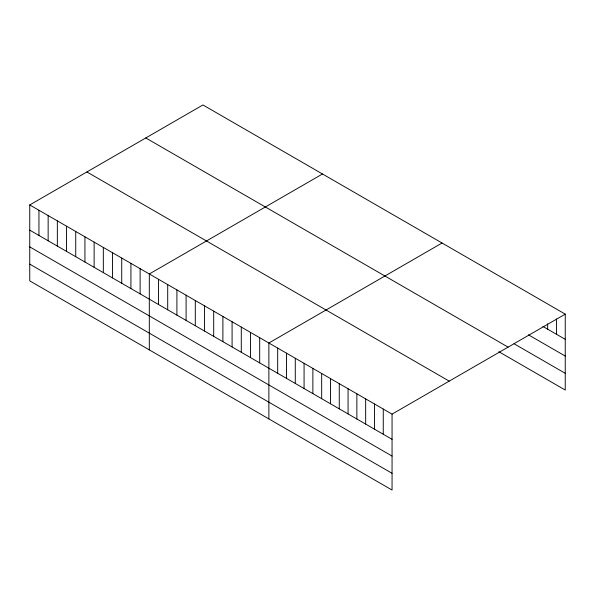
<?xml version="1.0" encoding="UTF-8"?>
<svg xmlns="http://www.w3.org/2000/svg" width="595" height="595" viewBox="0 0 595 595"><rect width="100%" height="100%" fill="white"/><g stroke="black" fill="none" stroke-linecap="round" stroke-linejoin="round"><path stroke-width="0.89" d="M29.75 204.948L392.06 414.127L392.06 490.042L29.75 280.862L29.75 204.948L202.94 104.958L565.25 314.138L565.25 390.052L498.855 351.727M322.497 173.985L149.315 273.975L149.315 349.89M442.063 243.013L268.88 343.003L268.88 418.925M392.06 414.127L565.25 314.138M542.856 326.41L565.25 339.336M528.457 334.829L565.25 356.078M514.058 343.761L565.25 373.318M145.782 137.951L508.1 347.13M86.9 171.948L449.218 381.127M29.75 230.146L392.06 439.326M29.75 246.88L392.06 456.068M29.75 264.128L392.06 473.308M556.451 318.957L556.451 334.256M547.653 323.777L547.653 329.176M383.262 409.048L383.262 434.246M374.463 403.96L374.463 429.166M365.665 398.881L365.665 424.086M356.866 393.801L356.866 419.006M348.068 388.721L348.068 413.927M339.269 383.641L339.269 408.847M330.47 378.561L330.47 403.767M321.672 373.482L321.672 398.687M312.873 368.402L312.873 393.607M304.075 363.322L304.075 388.528M295.276 358.242L295.276 383.448M286.478 353.162L286.478 378.368M277.679 348.082L277.679 373.288M259.68 337.692L259.68 362.898M250.48 332.382L250.48 357.588M241.287 327.072L241.287 352.277M232.087 321.761L232.087 346.967M222.894 316.451L222.894 341.656M213.694 311.14L213.694 336.346M204.494 305.83L204.494 331.036M195.301 300.52L195.301 325.725M186.101 295.217L186.101 320.415M176.908 289.906L176.908 315.105M167.708 284.596L167.708 309.794M158.508 279.286L158.508 304.484M140.115 268.665L140.115 293.87M130.922 263.354L130.922 288.56M121.722 258.044L121.722 283.25M112.522 252.734L112.522 277.939M103.329 247.423L103.329 272.629M94.129 242.113L94.129 267.319M84.936 236.803L84.936 262.008M75.736 231.492L75.736 256.698M66.536 226.182L66.536 251.388M57.343 220.871L57.343 246.077M48.143 215.561L48.143 240.767M38.95 210.251L38.95 235.456"/></g></svg>
